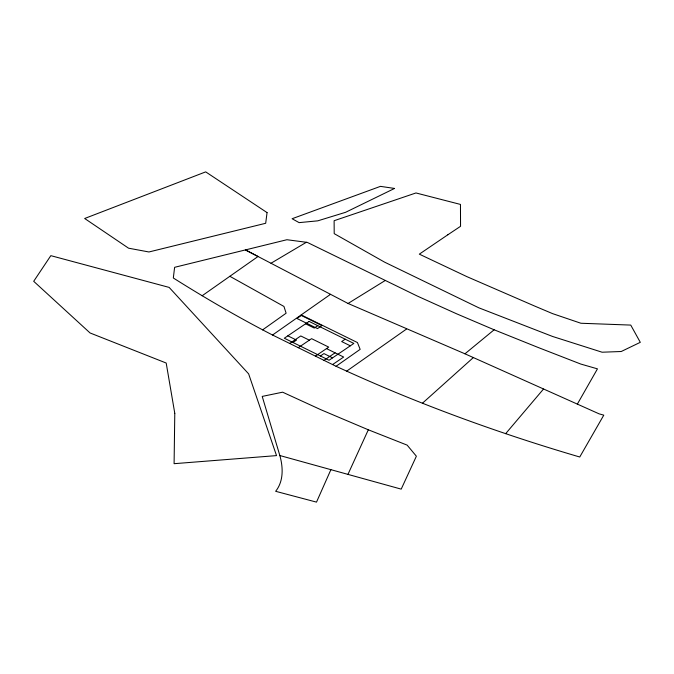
<?xml version="1.0" encoding="UTF-8"?>
<svg xmlns="http://www.w3.org/2000/svg" width="674" height="674" viewBox="0 0 674 674"><rect width="100%" height="100%" fill="white"/><g stroke="black" fill="none" stroke-linecap="round" stroke-linejoin="round"><path stroke-width="1.01" d="M330.9 469.668L316.502 502.122L275.649 491.304C283.729 481.194 283.173 467.352 279.845 455.531L262.22 396.413L282.625 392.184L320.672 409.632L368.316 429.793L407.147 445.126L416.372 456.205L401.207 489.13L279.845 455.531M347.952 474.386L368.316 429.793M577.332 404.139L597.459 368.855L580.794 364.061L537.877 347.371L494.135 329.788L456.542 313.772L417.113 295.97L307.31 242.404L286.913 239.725L174.617 267.317L173.319 277.991C205.604 298.321 238.621 317.521 272.532 335.02L336.048 366.277C414.822 402.681 496.502 432.59 579.75 457.006L603.786 415.15L599.119 413.853L464.95 353.808L348.054 303.469L245.42 249.911L258.049 256.491L202.116 295.776M505.652 433.668L543.497 389.05M422.404 403.254L473.19 357.709M464.95 353.808L494.135 329.788M262.574 329.898L286.121 313.208L283.956 306.451L229.851 276.289M346.689 371.13L406.489 329.072M272.532 335.02L330.53 294.327M336.048 366.277L360.152 349.351L357.447 342.561L301.202 314.927M289.685 343.462L300.773 335.947L309.349 340.168M292.963 342.485L296.484 340.092L287.84 335.837M317.749 325.668L314.227 328.053L305.575 323.798M298.262 347.683L311.565 338.66L328.718 347.102L315.415 356.125M320.403 355.99L323.933 353.597L332.577 357.852M345.198 339.174L341.676 341.558L350.32 345.813M323.992 360.346L335.079 352.822M332.568 364.567L343.656 357.043L326.502 348.601M348.054 303.469L385.048 280.603M270.99 263.256L306.367 242.278M174.785 413.331L174.094 463.687L276.525 455.607L248.63 373.859L169.157 287.41L50.828 255.657L33.7 281.302L90.063 332.964L166.192 363.033L174.785 413.331M267.056 212.596L265.691 223.279L148.937 251.975L128.565 248.192L84.671 218.494L205.696 171.878L267.056 212.596M447.839 234.779L419.321 254.149L466.88 276.635L534.347 305.92L552.537 313.612L580.912 323.25L630.754 325.087L640.3 342.325L621.217 351.508L602.101 352.216L552.545 336.452L478.826 307.816L384.643 262.178L334.203 233.642L334.119 220.718L415.976 192.958L460.46 204.424L460.553 226.304L447.839 234.779M301.354 315.466L296.922 318.473L317.505 328.609L321.936 325.601L301.354 315.466M309.105 321.414L284.31 338.23L329.055 360.245L353.842 343.428L309.105 321.414M394.551 188.442L345.619 212.293L317.783 220.836L299.104 222.631L292.103 218.73L380.456 186.361L394.551 188.442"/></g></svg>
